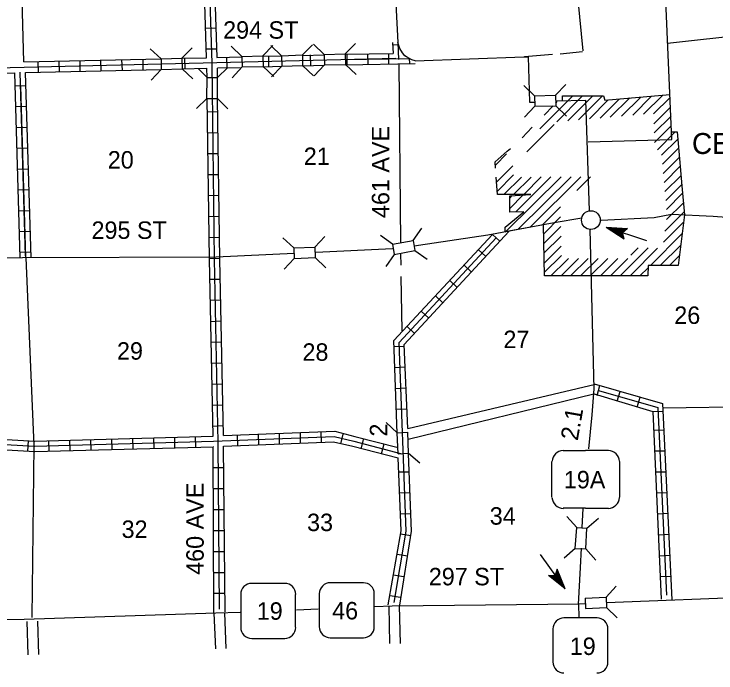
# Model space of a CAD drawing. Extents: x 1905634 to 2442717, y 15621036 to 16013782.
# Drawn here: x 2168193 to 2188297, y 15654498 to 15673373 of the extents above; entities that cross this region are included whole.
import ezdxf

# ---------------------------------------------------------------- set-up
doc = ezdxf.new("R2010")
doc.units = 0
for name, color, linetype in [('L11', 7, 'Continuous'), ('L13', 7, 'Continuous'), ('L14', 7, 'Continuous'), ('L16', 7, 'Continuous'), ('L18', 7, 'Continuous'), ('L28', 7, 'Continuous'), ('L3', 7, 'Continuous'), ('L30', 7, 'Continuous'), ('L4', 7, 'Continuous'), ('L54', 7, 'Continuous'), ('L6', 7, 'Continuous'), ('L8', 7, 'Continuous'), ('L9', 7, 'Continuous')]:
    doc.layers.add(name, color=color, linetype=linetype)

msp = doc.modelspace()

# ---------------------------------------------------------------- linework, layer by layer
at = {"layer": 'L11'}
for points in [[(2168470, 15671999), (2168344, 15676962)], [(2179468, 15661497), (2184843, 15662775)], [(2179484, 15661191), (2184801, 15662490)]]:
    msp.add_lwpolyline(points, dxfattribs=at)
at = {"layer": 'L13'}
for points in [[(2184495, 15672321), (2183993, 15677390)], [(2182816, 15672158), (2183618, 15672221)], [(2183835, 15672237), (2184474, 15672295)], [(2179210, 15671947), (2179257, 15666830)], [(2179257, 15666508), (2179268, 15666180)], [(2179268, 15665853), (2179299, 15664296)], [(2186786, 15662088), (2189408, 15662129)]]:
    msp.add_lwpolyline(points, dxfattribs=at)
at = {"layer": 'L16'}
for p, q in [((2183906, 15670876), (2183906, 15671030)), ((2183906, 15671030), (2185079, 15671026)), ((2185079, 15671026), (2185113, 15670907)), ((2185113, 15670907), (2186979, 15671067)), ((2187025, 15669994), (2187183, 15669996)), ((2187183, 15669996), (2187322, 15668456)), ((2182317, 15669443), (2182411, 15669522)), ((2181971, 15669135), (2182317, 15669443)), ((2181984, 15668954), (2181971, 15669135)), ((2182037, 15668203), (2182002, 15668696)), ((2187322, 15668456), (2187398, 15667618)), ((2182995, 15668204), (2182037, 15668203)), ((2182391, 15668167), (2182995, 15668204)), ((2182392, 15667701), (2182391, 15668167)), ((2182261, 15667266), (2182791, 15667706)), ((2182791, 15667706), (2182392, 15667701)), ((2187398, 15667618), (2187211, 15666167)), ((2183353, 15667337), (2182259, 15667131)), ((2183382, 15665873), (2183353, 15667337)), ((2182259, 15667131), (2182261, 15667266)), ((2186353, 15666171), (2186348, 15665874)), ((2187211, 15666167), (2186353, 15666171)), ((2184472, 15665873), (2183382, 15665873)), ((2186348, 15665874), (2184472, 15665873))]:
    msp.add_line(p, q, dxfattribs=at)
for points in [[(2183254, 15670082), (2184200, 15671029)], [(2183739, 15670287), (2184479, 15671028)], [(2183906, 15671028), (2183907, 15671030)], [(2184058, 15670315), (2184766, 15671027)], [(2184363, 15670341), (2185048, 15671026)], [(2184981, 15670394), (2185530, 15670943)], [(2185271, 15670419), (2185827, 15670968)], [(2185587, 15670446), (2186143, 15670996)], [(2185912, 15670474), (2186454, 15671022)], [(2186222, 15670501), (2186771, 15671049)], [(2186506, 15670510), (2186982, 15670986)], [(2183372, 15670478), (2183632, 15670746)], [(2183707, 15670823), (2183751, 15670868)], [(2184679, 15670368), (2185214, 15670916)], [(2186518, 15670231), (2186994, 15670708)], [(2186529, 15669967), (2187009, 15670448)], [(2182742, 15669828), (2183035, 15670131)], [(2182879, 15669427), (2183664, 15670213)], [(2186540, 15669694), (2187018, 15670171)], [(2186624, 15669487), (2187132, 15669995)], [(2186741, 15669330), (2187202, 15669791)], [(2186765, 15669073), (2187225, 15669534)], [(2181978, 15669040), (2182297, 15669369)], [(2186789, 15668809), (2187249, 15669274)], [(2182012, 15668560), (2182480, 15669028)], [(2186812, 15668550), (2187272, 15669011)], [(2182030, 15668294), (2182499, 15668762)], [(2186835, 15668289), (2187296, 15668749)], [(2182225, 15668204), (2182726, 15668704)], [(2182258, 15667127), (2183862, 15668706)], [(2182497, 15668204), (2183005, 15668704)], [(2182564, 15667703), (2183566, 15668705)], [(2182626, 15667200), (2184147, 15668706)], [(2182791, 15668204), (2183292, 15668705)], [(2182977, 15667266), (2184430, 15668706)], [(2184316, 15668320), (2184703, 15668707)], [(2186859, 15668030), (2187320, 15668486)], [(2182391, 15668100), (2182463, 15668171)], [(2182392, 15667805), (2182778, 15668191)], [(2186882, 15667778), (2187342, 15668243)], [(2186876, 15667483), (2187366, 15667967)], [(2183330, 15667333), (2183843, 15667846)], [(2183358, 15667071), (2183848, 15667561)], [(2186834, 15667152), (2187390, 15667708)], [(2186793, 15666838), (2187373, 15667424)], [(2183363, 15666802), (2183854, 15667287)], [(2183369, 15666523), (2183859, 15667013)], [(2186417, 15666171), (2187329, 15667082)], [(2183375, 15666238), (2183865, 15666728)], [(2186701, 15666169), (2187287, 15666755)], [(2185556, 15665874), (2186353, 15666671)], [(2185840, 15665874), (2186627, 15666670)], [(2185858, 15666464), (2186065, 15666672)], [(2183380, 15665969), (2183870, 15666459)], [(2183570, 15665873), (2184012, 15666315)], [(2183860, 15665873), (2184360, 15666373)], [(2184012, 15666315), (2184070, 15666373)], [(2184135, 15665873), (2184635, 15666374)], [(2184420, 15665873), (2184920, 15666374)], [(2184697, 15665874), (2185202, 15666374)], [(2184985, 15665874), (2185485, 15666374)], [(2185274, 15665874), (2185769, 15666374)], [(2186969, 15666168), (2187247, 15666446)], [(2186121, 15665874), (2186352, 15666105)]]:
    msp.add_lwpolyline(points, dxfattribs=at)
msp.add_circle((2184714, 15667470), 269, dxfattribs=at)
at = {"layer": 'L18'}
for p, q in [((2172404, 15672089), (2172092, 15672379)), ((2173001, 15672105), (2173291, 15672406)), ((2174717, 15672158), (2174410, 15672448)), ((2175318, 15672173), (2175609, 15672474)), ((2175852, 15672179), (2175545, 15672474)), ((2176454, 15672200), (2176744, 15672495)), ((2177077, 15672216), (2176770, 15672506)), ((2177679, 15672231), (2177969, 15672532)), ((2174717, 15672158), (2175318, 15672173)), ((2174717, 15672158), (2174727, 15671857)), ((2175318, 15672173), (2175329, 15671872)), ((2175852, 15672179), (2176454, 15672200)), ((2175852, 15672179), (2175862, 15671883)), ((2176454, 15672200), (2176459, 15671899)), ((2177077, 15672216), (2177679, 15672231)), ((2177077, 15672216), (2177087, 15671915)), ((2177679, 15672231), (2177684, 15671930)), ((2172404, 15672089), (2173001, 15672105)), ((2172404, 15672089), (2172409, 15671788)), ((2173001, 15672105), (2173011, 15671804)), ((2177087, 15671915), (2177684, 15671930)), ((2177684, 15671930), (2177995, 15671640)), ((2172409, 15671788), (2172119, 15671482)), ((2172409, 15671788), (2173011, 15671804)), ((2173011, 15671804), (2173317, 15671513)), ((2173724, 15671556), (2173471, 15671814)), ((2174025, 15671556), (2174321, 15671841)), ((2174727, 15671857), (2174437, 15671545)), ((2174727, 15671857), (2175329, 15671872)), ((2175329, 15671872), (2175635, 15671582)), ((2175862, 15671883), (2175567, 15671571)), ((2175862, 15671883), (2176459, 15671899)), ((2176459, 15671899), (2176770, 15671603)), ((2177087, 15671915), (2176792, 15671603)), ((2173719, 15670954), (2173724, 15671556)), ((2173724, 15671556), (2174025, 15671556)), ((2174020, 15670954), (2174025, 15671556)), ((2183703, 15671049), (2183993, 15671350)), ((2183101, 15671033), (2182795, 15671323)), ((2173719, 15670954), (2173418, 15670663)), ((2173719, 15670954), (2174020, 15670954)), ((2174020, 15670954), (2174321, 15670658)), ((2183101, 15671033), (2183703, 15671049)), ((2183101, 15671033), (2183112, 15670732)), ((2183703, 15671049), (2183708, 15670748)), ((2183112, 15670732), (2182816, 15670420)), ((2183112, 15670732), (2183708, 15670748)), ((2183708, 15670748), (2184020, 15670447)), ((2179627, 15666888), (2179870, 15667236)), ((2176211, 15666672), (2175894, 15666962)), ((2176807, 15666698), (2177092, 15667004)), ((2179035, 15666782), (2178687, 15667031)), ((2179035, 15666782), (2179627, 15666888)), ((2179035, 15666782), (2179083, 15666487)), ((2179627, 15666888), (2179674, 15666598)), ((2176211, 15666672), (2176807, 15666698)), ((2176211, 15666672), (2176216, 15666371)), ((2176807, 15666698), (2176818, 15666397)), ((2179083, 15666487), (2179674, 15666598)), ((2179674, 15666598), (2180028, 15666355)), ((2176216, 15666371), (2175926, 15666064)), ((2176216, 15666371), (2176818, 15666397)), ((2176818, 15666397), (2177124, 15666107)), ((2179083, 15666487), (2178845, 15666138)), ((2179167, 15661381), (2178851, 15661671)), ((2179167, 15661381), (2179468, 15661397)), ((2179194, 15660779), (2179167, 15661381)), ((2179495, 15660795), (2179468, 15661397)), ((2179194, 15660779), (2179495, 15660795)), ((2179495, 15660795), (2179812, 15660515)), ((2184310, 15658662), (2184025, 15658978)), ((2184600, 15658646), (2184928, 15658931)), ((2184268, 15658065), (2184310, 15658662)), ((2184310, 15658662), (2184600, 15658646)), ((2184569, 15658049), (2184600, 15658646)), ((2184268, 15658065), (2183951, 15657790)), ((2184268, 15658065), (2184569, 15658049)), ((2184569, 15658049), (2184854, 15657732)), ((2185150, 15656671), (2185435, 15656983)), ((2184553, 15656645), (2185150, 15656671)), ((2185150, 15656671), (2185160, 15656370)), ((2184553, 15656645), (2184558, 15656349)), ((2184558, 15656349), (2185160, 15656370)), ((2185160, 15656370), (2185466, 15656080))]:
    msp.add_line(p, q, dxfattribs=at)
at = {"layer": 'L28'}
for p, q in [((2185150, 15667263), (2185767, 15667231)), ((2185150, 15667263), (2185667, 15666930)), ((2185150, 15667263), (2186311, 15666883)), ((2185218, 15667231), (2185635, 15666972)), ((2185245, 15667247), (2185725, 15667215)), ((2185276, 15667215), (2185635, 15666988)), ((2185303, 15667221), (2185709, 15667200)), ((2185350, 15667189), (2185619, 15667020)), ((2185377, 15667205), (2185683, 15667173)), ((2185408, 15667178), (2185561, 15667131)), ((2185419, 15667157), (2185609, 15667057)), ((2185424, 15667178), (2185662, 15667157)), ((2185450, 15667163), (2185561, 15667131)), ((2185509, 15667141), (2185604, 15667089)), ((2185535, 15667157), (2185651, 15667141)), ((2185561, 15667147), (2185619, 15667120)), ((2185577, 15667115), (2185609, 15667099)), ((2185767, 15667231), (2185619, 15667104)), ((2185667, 15666930), (2185619, 15667104)), ((2183977, 15656903), (2183270, 15657891)), ((2183750, 15657474), (2183692, 15657299)), ((2183977, 15656903), (2183750, 15657474)), ((2183502, 15657289), (2183692, 15657299)), ((2183977, 15656903), (2183502, 15657289)), ((2183909, 15656961), (2183544, 15657278)), ((2183882, 15657020), (2183560, 15657278)), ((2183835, 15657072), (2183603, 15657289)), ((2183808, 15657130), (2183624, 15657289)), ((2183735, 15657204), (2183650, 15657289)), ((2183719, 15657241), (2183687, 15657278)), ((2183724, 15657273), (2183708, 15657305)), ((2183766, 15657215), (2183719, 15657305)), ((2183824, 15657141), (2183724, 15657336)), ((2183867, 15657072), (2183745, 15657373)), ((2183909, 15657014), (2183750, 15657405)), ((2183940, 15656961), (2183761, 15657421)), ((2183824, 15657115), (2183735, 15657247)), ((2183793, 15657157), (2183735, 15657247))]:
    msp.add_line(p, q, dxfattribs=at)
at = {"layer": 'L3'}
for p, q in [((2183925, 15660874), (2184558, 15660874)), ((2185218, 15660874), (2184558, 15660874)), ((2183592, 15659533), (2183592, 15660557)), ((2185546, 15659533), (2185546, 15660557)), ((2184558, 15659216), (2183925, 15659216)), ((2184558, 15659216), (2185218, 15659216)), ((2175952, 15657062), (2175002, 15657062)), ((2178201, 15657083), (2177251, 15657083)), ((2174685, 15656745), (2174685, 15655805)), ((2176258, 15655805), (2176258, 15656745)), ((2176934, 15656766), (2176934, 15655821)), ((2178508, 15655821), (2178508, 15656766)), ((2175002, 15655488), (2175952, 15655488)), ((2177251, 15655504), (2178201, 15655504))]:
    msp.add_line(p, q, dxfattribs=at)
for points in [[(2184453, 15667522), (2183661, 15667395), (2181760, 15667041), (2179775, 15666740), (2179659, 15666724)], [(2184653, 15660922), (2184754, 15661888), (2184812, 15662632), (2184695, 15667200)], [(2176216, 15666513), (2173983, 15666413), (2168434, 15666386), (2166654, 15666371)], [(2179035, 15666645), (2176834, 15666545)], [(2184468, 15658662), (2184495, 15659206)], [(2184358, 15656455), (2184416, 15657521), (2184442, 15658070)], [(2194875, 15656787), (2189558, 15656682), (2185160, 15656507)], [(2184542, 15656481), (2184368, 15656470), (2179025, 15656412), (2178518, 15656391)], [(2176908, 15656323), (2176285, 15656296)], [(2174674, 15656233), (2173977, 15656206), (2168486, 15656032)], [(2168486, 15656032), (2166501, 15655990)]]:
    msp.add_lwpolyline(points, dxfattribs=at)
for centre, radius, start, end in [((2183932, 15660538), 332, 92.2244, 176.0281), ((2185203, 15660538), 332, 3.9742, 87.7779), ((2183932, 15659543), 332, 183.3615, 268.9061), ((2185203, 15659543), 332, 271.0961, 356.6408), ((2175002, 15656749), 315, 90.0011, 180.0011), ((2175947, 15656749), 315, 0.0011, 90.0011), ((2177252, 15656766), 315, 90.0011, 180.0011), ((2178197, 15656766), 315, 0.0011, 90.0011), ((2175002, 15655804), 315, 180.0011, 270.0011), ((2175947, 15655804), 315, 270.0011, 0.0011), ((2177252, 15655821), 315, 180.0011, 270.0011), ((2178197, 15655821), 315, 270.0011, 0.0011)]:
    msp.add_arc(centre, radius, start, end, dxfattribs=at)
at = {"layer": 'L4'}
for points in [[(2184632, 15669708), (2187034, 15669781), (2186491, 15682364)], [(2178935, 15677374), (2179182, 15672562)], [(2194659, 15672654), (2190192, 15672823), (2189241, 15672791), (2186908, 15672532)], [(2179681, 15672032), (2179582, 15672065), (2179429, 15672149), (2179390, 15672180), (2179317, 15672266), (2179247, 15672383), (2179182, 15672562)], [(2179681, 15672032), (2182795, 15672147), (2182916, 15672147), (2182953, 15670853), (2183112, 15670853)], [(2183719, 15670890), (2184569, 15670906)], [(2185007, 15667464), (2186528, 15667548), (2187024, 15667638), (2188217, 15667580), (2189495, 15667490), (2194569, 15667432)], [(2168529, 15666386), (2168761, 15661011), (2168703, 15656090)]]:
    msp.add_lwpolyline(points, dxfattribs=at)
at = {"layer": 'L54'}
for p, q in [((2184891, 15656074), (2183940, 15656074)), ((2183624, 15655758), (2183624, 15654812)), ((2185202, 15654813), (2185202, 15655758))]:
    msp.add_line(p, q, dxfattribs=at)
for points in [[(2184358, 15656455), (2184368, 15656096)], [(2178925, 15656412), (2178951, 15655341)], [(2179226, 15656423), (2179252, 15655346)], [(2173919, 15656212), (2173962, 15655187)], [(2174220, 15656222), (2174263, 15655198)], [(2168560, 15655974), (2168592, 15655013)], [(2168861, 15655979), (2168893, 15655024)]]:
    msp.add_lwpolyline(points, dxfattribs=at)
for centre, start, end in [((2183943, 15655758), 90.0011, 180.0011), ((2184888, 15655758), 0.0011, 90.0011), ((2183943, 15654813), 180.0011, 270.0011), ((2184888, 15654813), 270.0011, 0.0011)]:
    msp.add_arc(centre, 315, start, end, dxfattribs=at)
at = {"layer": 'L6'}
msp.add_lwpolyline([(2184674, 15667733), (2184569, 15670906)], dxfattribs=at)
at = {"layer": 'L8'}
for p, q in [((2173687, 15672971), (2173983, 15672981)), ((2173703, 15672374), (2174004, 15672379)), ((2179208, 15672490), (2179033, 15672481)), ((2174294, 15671841), (2174284, 15672136)), ((2175493, 15671872), (2175487, 15672173)), ((2176691, 15671899), (2176686, 15672200)), ((2177721, 15672221), (2177726, 15671922)), ((2178317, 15672231), (2178322, 15671933)), ((2178914, 15672241), (2178919, 15671943)), ((2168893, 15671714), (2168888, 15672015)), ((2169495, 15671725), (2169484, 15672020)), ((2170091, 15671740), (2170086, 15672041)), ((2170693, 15671756), (2170683, 15672057)), ((2171295, 15671762), (2171285, 15672062)), ((2171892, 15671783), (2171887, 15672078)), ((2173096, 15671814), (2173085, 15672115)), ((2179513, 15672103), (2179515, 15671954)), ((2168527, 15671317), (2168229, 15671309)), ((2168544, 15670721), (2168246, 15670712)), ((2173735, 15670574), (2174035, 15670579)), ((2168562, 15670125), (2168263, 15670116)), ((2173745, 15669972), (2174041, 15669982)), ((2168579, 15669528), (2168281, 15669520)), ((2173750, 15669375), (2174051, 15669380)), ((2168596, 15668932), (2168298, 15668923)), ((2173761, 15668773), (2174062, 15668778)), ((2168613, 15668335), (2168315, 15668327)), ((2173761, 15668171), (2174062, 15668182)), ((2168644, 15667739), (2168332, 15667730)), ((2173766, 15667574), (2174067, 15667580)), ((2168663, 15667143), (2168350, 15667134)), ((2173777, 15666972), (2174078, 15666983)), ((2181892, 15667062), (2182108, 15666862)), ((2168682, 15666547), (2168367, 15666538)), ((2181485, 15666624), (2181702, 15666423)), ((2173787, 15666371), (2174083, 15666381)), ((2181079, 15666191), (2181295, 15665980)), ((2173793, 15665774), (2174094, 15665779)), ((2180667, 15665748), (2180883, 15665536)), ((2180260, 15665304), (2180477, 15665103)), ((2173808, 15665172), (2174109, 15665183)), ((2179854, 15664866), (2180070, 15664665)), ((2173819, 15664570), (2174120, 15664581)), ((2179442, 15664433), (2179659, 15664222)), ((2173835, 15663973), (2174136, 15663979)), ((2179078, 15663847), (2179368, 15663863)), ((2173845, 15663371), (2174141, 15663382)), ((2179094, 15663245), (2179395, 15663266)), ((2173861, 15662775), (2174162, 15662780)), ((2184891, 15662447), (2184975, 15662733)), ((2179120, 15662648), (2179416, 15662664)), ((2185466, 15662279), (2185551, 15662564)), ((2186042, 15662115), (2186126, 15662395)), ((2173867, 15662173), (2174167, 15662178)), ((2179141, 15662057), (2179442, 15662062)), ((2186475, 15661988), (2186776, 15661999)), ((2173882, 15661571), (2174183, 15661582)), ((2174600, 15661006), (2174595, 15661307)), ((2175202, 15661032), (2175192, 15661328)), ((2175799, 15661054), (2175794, 15661355)), ((2176401, 15661080), (2176396, 15661381)), ((2177003, 15661106), (2176992, 15661407)), ((2177552, 15661075), (2177626, 15661365)), ((2186512, 15661455), (2186807, 15661465)), ((2168592, 15660848), (2168608, 15661149)), ((2169199, 15660848), (2169194, 15661149)), ((2169801, 15660863), (2169796, 15661164)), ((2170403, 15660879), (2170392, 15661180)), ((2171000, 15660895), (2170994, 15661196)), ((2171601, 15660916), (2171591, 15661212)), ((2172203, 15660932), (2172193, 15661233)), ((2172800, 15660948), (2172795, 15661249)), ((2173402, 15660964), (2173391, 15661265)), ((2178133, 15660922), (2178212, 15661212)), ((2178719, 15660774), (2178793, 15661064)), ((2186533, 15660858), (2186834, 15660863)), ((2173903, 15660383), (2174199, 15660383)), ((2179210, 15660256), (2179511, 15660262)), ((2186559, 15660256), (2186860, 15660262)), ((2173903, 15659781), (2174199, 15659781)), ((2186591, 15659654), (2186892, 15659670)), ((2179236, 15659654), (2179537, 15659665)), ((2173909, 15659179), (2174210, 15659179)), ((2186617, 15659058), (2186918, 15659074)), ((2179257, 15659058), (2179558, 15659063)), ((2173909, 15658582), (2174210, 15658582)), ((2179257, 15658487), (2179558, 15658440)), ((2186644, 15658456), (2186945, 15658472)), ((2173919, 15657981), (2174220, 15657981)), ((2179162, 15657896), (2179458, 15657849)), ((2186675, 15657854), (2186976, 15657870)), ((2173919, 15657379), (2174220, 15657379)), ((2179062, 15657305), (2179352, 15657257)), ((2186702, 15657257), (2187003, 15657273)), ((2173925, 15656782), (2174226, 15656782)), ((2178962, 15656713), (2179252, 15656666))]:
    msp.add_line(p, q, dxfattribs=at)
for points in [[(2174078, 15656328), (2174041, 15661096), (2173935, 15666355), (2173867, 15671962), (2173692, 15677295), (2173587, 15682654), (2173159, 15687955)], [(2173708, 15672115), (2173550, 15677073)], [(2174009, 15672131), (2173845, 15677079)], [(2179032, 15672555), (2179048, 15672245)], [(2179182, 15672562), (2179207, 15672073)], [(2174004, 15672131), (2174727, 15672147)], [(2175318, 15672163), (2175841, 15672179)], [(2176459, 15672189), (2177077, 15672205)], [(2177679, 15672221), (2179048, 15672245)], [(2152694, 15671471), (2179125, 15672105)], [(2168470, 15671999), (2172404, 15672089)], [(2173001, 15672105), (2173708, 15672121)], [(2177681, 15672071), (2179513, 15672103)], [(2177684, 15671921), (2179682, 15671956)], [(2168518, 15671698), (2172404, 15671788)], [(2173011, 15671804), (2173708, 15671825)], [(2173724, 15671556), (2173719, 15671825)], [(2174020, 15671830), (2174711, 15671846)], [(2174025, 15671556), (2174020, 15671825)], [(2175329, 15671862), (2175862, 15671883)], [(2176459, 15671888), (2177087, 15671904)], [(2163175, 15671571), (2168217, 15671688)], [(2168371, 15666386), (2168217, 15671688)], [(2168687, 15666388), (2168518, 15671698)], [(2168378, 15671313), (2168520, 15666401)], [(2173893, 15661281), (2173787, 15666355), (2173724, 15670964)], [(2174194, 15661296), (2174083, 15666355), (2174025, 15670954)], [(2179468, 15661497), (2179368, 15663905), (2182367, 15667141)], [(2179167, 15661370), (2179067, 15664021), (2181892, 15667062)], [(2179078, 15656513), (2179426, 15658561), (2179220, 15663963), (2182003, 15666962)], [(2184812, 15662780), (2186770, 15662215), (2187034, 15656597)], [(2184812, 15662490), (2186485, 15661983), (2186728, 15656608)], [(2184933, 15662590), (2186628, 15662099), (2186876, 15656729)], [(2163428, 15661291), (2165218, 15661349), (2168787, 15661138), (2173893, 15661281), (2173893, 15661281)], [(2174194, 15661296), (2177378, 15661423), (2177958, 15661270), (2179194, 15660953)], [(2153011, 15661196), (2157842, 15661096), (2163275, 15661133), (2165218, 15661196), (2168787, 15660990), (2173903, 15661133), (2177362, 15661270), (2177927, 15661133), (2179299, 15660779)], [(2174194, 15660995), (2177341, 15661122), (2177895, 15660990), (2179194, 15660658)], [(2163428, 15660990), (2165218, 15661048), (2168787, 15660837), (2173909, 15660980), (2173893, 15660980)], [(2173919, 15656212), (2173893, 15660980)], [(2174241, 15656249), (2174194, 15660995)], [(2179241, 15656439), (2179574, 15658556), (2179495, 15660779)], [(2178904, 15656449), (2179278, 15658572), (2179194, 15660658)]]:
    msp.add_lwpolyline(points, dxfattribs=at)
at = {"layer": 'L9'}
msp.add_lwpolyline([(2168518, 15666450), (2168370, 15671703)], dxfattribs=at)

# ---------------------------------------------------------------- texts
at = {"layer": 'L14'}
for s, p in [('21', (2176491, 15669048)), ('20', (2170878, 15668947)), ('26', (2187103, 15664496)), ('27', (2182209, 15663804)), ('29', (2171142, 15663472)), ('28', (2176454, 15663440)), ('33', (2176586, 15658561)), ('34', (2181818, 15658746)), ('32', (2171274, 15658366))]:
    msp.add_text(s, height=500, rotation=359.9999, dxfattribs=at).set_placement(p)
at = {"layer": 'L16'}
msp.add_text('CEN', height=600, rotation=359.9999, dxfattribs=at).set_placement((2187609, 15669364))
at = {"layer": 'L18'}
msp.add_text('2', height=500, rotation=90.0001, dxfattribs=at).set_placement((2178882, 15661270))
at = {"layer": 'L28'}
msp.add_text('2.1', height=500, rotation=79.9511, dxfattribs=at).set_placement((2184336, 15661133))
at = {"layer": 'L3'}
for s, p in [('19A', (2183940, 15659786)), ('19', (2175144, 15656022)), ('46', (2177304, 15656032))]:
    msp.add_text(s, height=500, rotation=359.9999, dxfattribs=at).set_placement(p)
at = {"layer": 'L30'}
for s, rotation, p in [('294 ST', 359.9999, (2174181, 15672666)), ('461 AVE', 90.0001, (2178941, 15667529)), ('295 ST', 359.9999, (2170412, 15666932)), ('460 AVE', 90.0001, (2173626, 15657309)), ('297 ST', 359.9999, (2180072, 15657008))]:
    msp.add_text(s, height=500, rotation=rotation, dxfattribs=at).set_placement(p)
at = {"layer": 'L54'}
msp.add_text('19', height=500, rotation=359.9999, dxfattribs=at).set_placement((2184109, 15655013))

doc.saveas('drawing.dxf')
